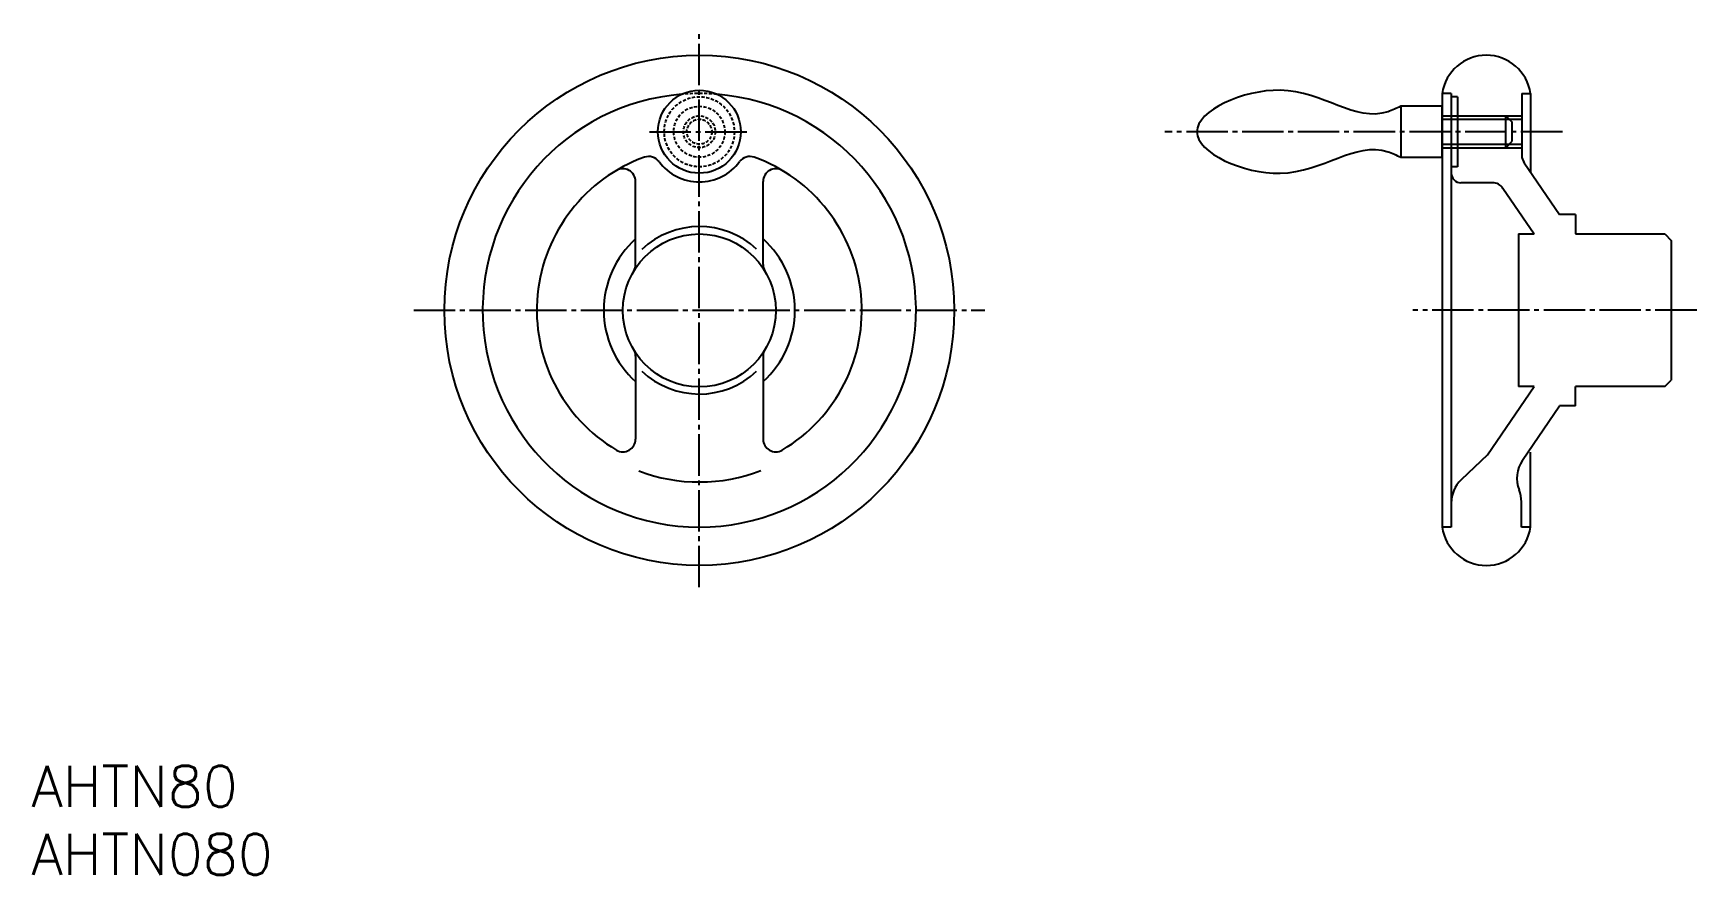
# Model space of a CAD drawing. Extents: x 26 to 287, y 148 to 279.
import ezdxf

# ---------------------------------------------------------------- set-up
doc = ezdxf.new("R2010")
doc.units = 0
doc.header["$MEASUREMENT"] = 0
doc.linetypes.add('CENTER', pattern=[17.5, 13, -1.5, 1.5, -1.5])
doc.linetypes.add('DASHED', pattern=[0.75, 0.5, -0.25])
doc.layers.get('0').update_dxf_attribs({"linetype": 'CONTINUOUS'})
doc.layers.add('CENTER', color=1, linetype='CENTER')
doc.styles.get("Standard").update_dxf_attribs({"font": 'txt.shx', "bigfont": '@extfont2.shx'})

msp = doc.modelspace()

# ---------------------------------------------------------------- linework, layer by layer
at = {"color": 7, "linetype": 'Continuous'}
for p, q in [((247.11, 270.04), (247.11, 202.02)), ((248.54, 270.04), (247.11, 270.04)), ((248.54, 270.04), (248.54, 257.54)), ((249.54, 269.54), (248.54, 269.54)), ((249.54, 269.54), (249.54, 267.04)), ((259.61, 270.04), (259.61, 267.54)), ((259.61, 270.04), (260.97, 270.04)), ((260.97, 270.04), (260.97, 257.71)), ((247.11, 268.04), (240.61, 268.04)), ((240.61, 268.04), (240.61, 260.04)), ((247.11, 260.04), (247.11, 268.04)), ((247.11, 266.54), (257.11, 266.54)), ((249.54, 267.04), (249.54, 258.54)), ((257.11, 266.54), (258.11, 265.54)), ((257.11, 261.54), (257.11, 266.54)), ((259.61, 267.54), (259.61, 260.32)), ((249.54, 266), (259.61, 266)), ((258.11, 262.54), (258.11, 265.54)), ((247.11, 261.54), (257.11, 261.54)), ((249.54, 262.08), (259.61, 262.08)), ((257.11, 261.54), (258.11, 262.54)), ((240.61, 260.04), (247.11, 260.04)), ((249.54, 258.54), (248.54, 258.54)), ((259.96, 259.19), (265.51, 251.04)), ((120.55, 243.23), (120.55, 256.25)), ((140.55, 243.23), (140.55, 256.25)), ((248.54, 257.54), (248.54, 205.81)), ((255, 256.04), (250.04, 256.04)), ((256.65, 255.17), (261.53, 248.01)), ((268.04, 251.04), (265.51, 251.04)), ((268.04, 251.04), (268.04, 248.01)), ((259.11, 248.01), (259.11, 224.07)), ((259.11, 248.01), (261.53, 248.01)), ((268.04, 248.01), (282.04, 248.01)), ((282.04, 248.01), (283.04, 247.01)), ((283.04, 247.01), (283.04, 225.07)), ((120.55, 228.86), (120.55, 215.84)), ((140.55, 228.86), (140.55, 215.84)), ((282.04, 224.07), (283.04, 225.07)), ((254.23, 213.36), (261.53, 224.07)), ((261.53, 224.07), (259.11, 224.07)), ((268.04, 221.04), (268.04, 224.07)), ((282.04, 224.07), (268.04, 224.07)), ((259.71, 212.52), (265.51, 221.04)), ((268.04, 221.04), (265.51, 221.04)), ((254.23, 213.36), (250.1, 209.44)), ((260.97, 202.02), (260.97, 213.77)), ((248.54, 205.81), (248.54, 202.02)), ((259.54, 202.02), (259.54, 206.02)), ((248.54, 202.02), (247.11, 202.02)), ((260.97, 202.02), (259.54, 202.02))]:
    msp.add_line(p, q, dxfattribs=at)
at = {"color": 3, "linetype": 'Continuous'}
for p, q in [((249.54, 266.54), (259.61, 266.54)), ((247.11, 266), (257.66, 266)), ((247.11, 262.08), (257.66, 262.08)), ((249.54, 261.54), (259.61, 261.54))]:
    msp.add_line(p, q, dxfattribs=at)
at = {"color": 7, "linetype": 'Continuous'}
for centre, radius in [((130.55, 236.04), 40), ((130.55, 264.04), 6.5), ((130.55, 236.01), 12)]:
    msp.add_circle(centre, radius, dxfattribs=at)
at = {"color": 3, "linetype": 'DASHED'}
for radius in [5.5, 4, 2.5, 1.96]:
    msp.add_circle((130.55, 264.04), radius, dxfattribs=at)
at = {"color": 7, "linetype": 'Continuous'}
for centre, radius, start, end in [((254.04, 269.04), 7, 8.2132, 171.7868), ((130.55, 236.04), 34, 94.6437, 85.3563), ((130.55, 236.04), 25.5, 109.7183, 239.2936), ((122.62, 258.16), 2, 36.5511, 109.7183), ((130.55, 264.04), 7.87, 216.5511, 323.4489), ((138.48, 258.16), 2, 70.2817, 143.4489), ((130.55, 236.04), 25.5, 300.7064, 70.2817), ((261.61, 260.32), 2, 180, 214.26), ((118.55, 256.25), 2, 0, 120.7064), ((142.55, 256.25), 2, 59.2936, 180), ((250.04, 257.54), 1.5, 180, 270), ((255, 254.04), 2, 34.26, 90), ((130.55, 236.04), 13.13, 46.8095, 133.494), ((130.55, 236.04), 15, 131.8103, 228.1897), ((130.55, 236.04), 15, 311.8103, 48.1897), ((118.55, 243.23), 2, 328.9973, 0), ((142.55, 243.23), 2, 180, 211.0027), ((118.55, 228.86), 2, 0, 31.0027), ((142.55, 228.86), 2, 148.9973, 180), ((130.55, 236.04), 13.13, 226.506, 313.1905), ((118.55, 215.84), 2, 239.2936, 0), ((142.55, 215.84), 2, 180, 300.7064), ((263.84, 209.7), 5, 145.74, 201.5925), ((130.55, 236.04), 26.93, 249.308, 291.0334), ((253.54, 205.81), 5, 133.484, 180), ((254.54, 206.02), 5, 360, 21.5925), ((254.04, 203.02), 7, 188.2132, 351.7868)]:
    msp.add_arc(centre, radius, start, end, dxfattribs=at)
at = {"color": 3, "linetype": 'DASHED'}
msp.add_arc((130.55, 236.01), 34.03, 85.3599, 94.6401, dxfattribs=at)
at = {"color": 7, "linetype": 'Continuous'}
msp.add_open_spline([(240.61, 268.04), (239.95, 267.72), (233.98, 264.83), (224.47, 274.58), (201.35, 264.04), (224.47, 253.5), (233.98, 263.25), (239.95, 260.36), (240.61, 260.04)], degree=3, knots=[0, 0, 0, 0, 2.179042, 19.44671, 34.037867, 48.629025, 65.896693, 68.075735, 68.075735, 68.075735, 68.075735], dxfattribs=at)
at = {"layer": 'CENTER', "color": 1, "linetype": 'CENTER', "ltscale": 0.5}
for p, q in [((130.55, 192.6), (130.55, 279.48)), ((122.74, 264.04), (138.36, 264.04)), ((265.97, 264.04), (203.61, 264.04)), ((85.73, 236.04), (175.37, 236.04)), ((287.05, 236.04), (242.53, 236.04))]:
    msp.add_line(p, q, dxfattribs=at)

# ---------------------------------------------------------------- texts
at = {"color": 7, "linetype": 'Continuous'}
for s, p in [('AHTN80', (25.76, 158.19)), ('AHTN080', (25.76, 147.52))]:
    msp.add_text(s, height=6.4, dxfattribs=at).set_placement(p)

doc.saveas('drawing.dxf')
